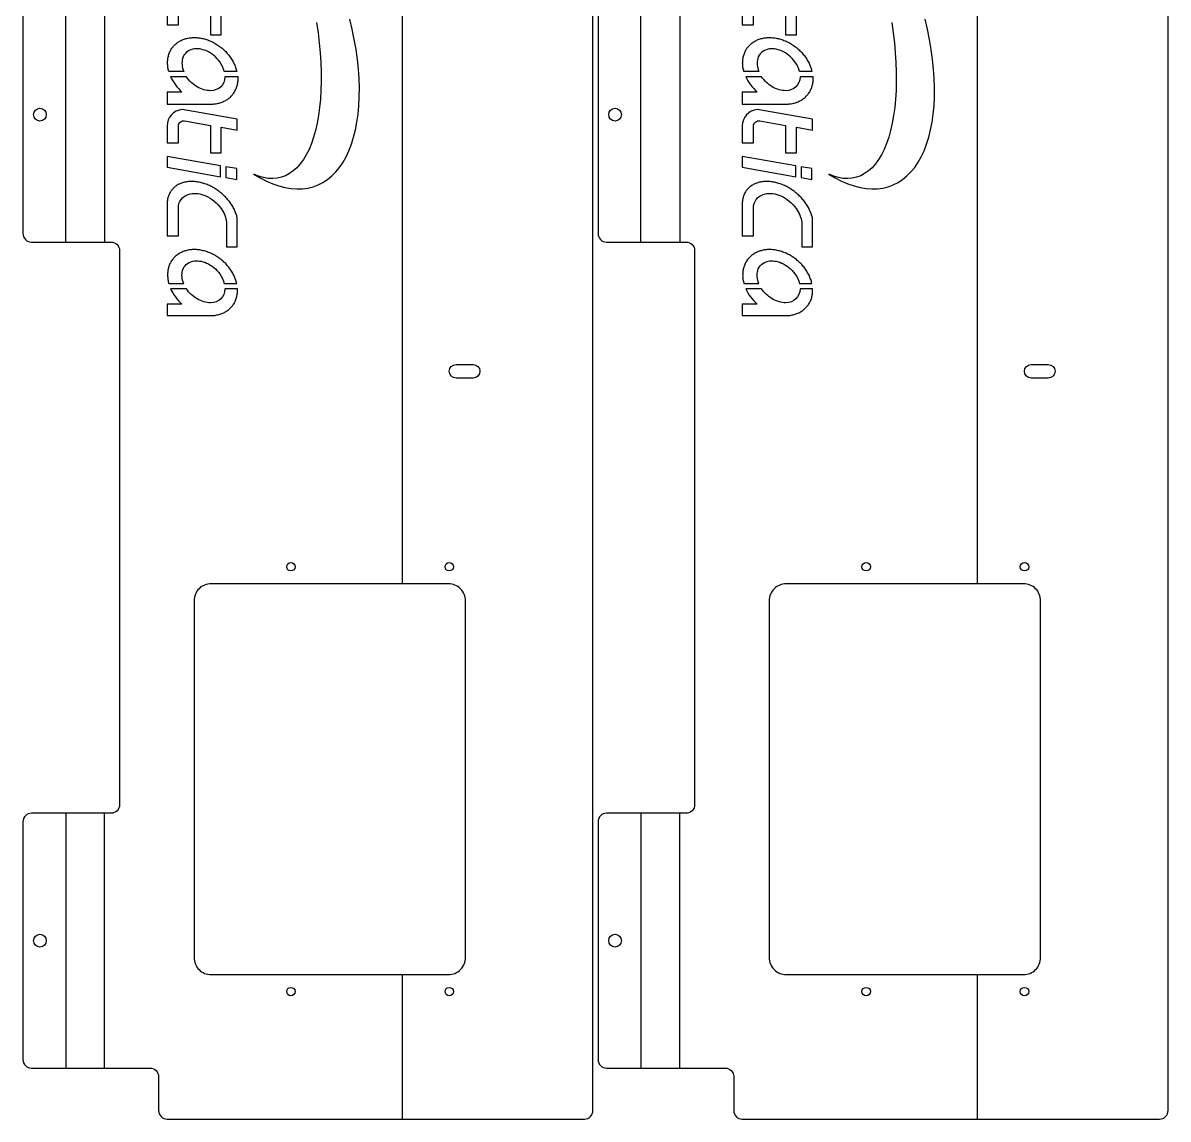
# Model space of a CAD drawing. Extents: x 8541 to 9555, y 14213 to 16793.
# Drawn here: x 8541 to 9214, y 14213 to 14858 of the extents above; entities that cross this region are included whole.
import ezdxf

# ---------------------------------------------------------------- set-up
doc = ezdxf.new("R2010")
doc.units = 0

# ---------------------------------------------------------------- blocks, each defined once
blk = doc.blocks.new('Part1415129067', base_point=(-622, -136.68))
at = {"layer": '1'}
blk.add_lwpolyline([(-39, -136.68), (101, -136.68, 0.414214), (106, -131.68), (106, -84.85, -0.414214), (111, -79.85), (437, -79.85, -0.414214), (442, -84.85), (442, -131.68, 0.414214), (447, -136.68), (587, -136.68, 0.414214), (592, -131.68), (592, -61.85, -0.414214), (597, -56.85), (617, -56.85, 0.414214), (622, -51.85), (622, 193.66, 0.414214), (617, 198.66), (-560.5, 198.66, 0.414214)], format="xyb", dxfattribs=at)
for points in [[(186, 128.16), (186, 118.16, -1), (178, 118.16), (178, 128.16, -1)], [(537, 113.66, 0.414214), (527, 123.66), (317, 123.66, 0.414214), (307, 113.66), (307, -26, 0.414214), (317, -36), (527, -36, 0.414214), (537, -26)], [(-15.96, -20.03), (-30.92, -20.03), (-29.25, -10.58), (-35.65, -10.58), (-41.37, -43, 0.386919), (-31.61, -51.88), (-21.85, -51.88), (-21.85, -45.23), (-31.61, -45.23, -0.466308), (-34.71, -41.53), (-32.03, -26.33), (-15.96, -26.33)], [(53.39, -20.03), (38.43, -20.03), (40.1, -10.58), (33.7, -10.58), (27.98, -43, 0.386919), (37.74, -51.88), (47.5, -51.88), (47.5, -45.23), (37.74, -45.23, -0.466308), (34.64, -41.53), (37.32, -26.33), (53.39, -26.33)]]:
    blk.add_lwpolyline(points, format="xyb", close=True, dxfattribs=at)
blk.add_lwpolyline([(-23.16, 36.06), (-17.13, 36.92), (-11.19, 37.62), (-5.33, 38.16), (0.41, 38.53), (6.03, 38.73), (11.5, 38.76), (16.8, 38.63), (21.92, 38.32), (26.85, 37.85), (31.57, 37.21), (36.05, 36.41), (40.3, 35.44), (44.29, 34.32), (48.01, 33.04), (51.46, 31.62), (54.61, 30.04), (57.47, 28.32), (60.01, 26.47), (62.24, 24.49), (64.14, 22.39), (65.72, 20.16), (66.95, 17.83), (67.85, 15.39), (68.41, 12.86), (68.62, 10.25), (68.49, 7.55), (68.02, 4.78), (67.2, 1.95), (66.04, -0.93), (68.25, 2.84), (70.15, 6.57), (71.72, 10.26), (72.96, 13.9), (73.88, 17.47), (74.45, 20.97), (74.7, 24.38), (74.61, 27.7), (74.18, 30.91), (73.41, 34), (72.32, 36.97), (70.89, 39.79), (69.14, 42.48), (67.07, 45.01), (64.69, 47.39), (62.01, 49.59), (59.02, 51.62), (55.75, 53.47), (52.2, 55.13), (48.38, 56.6), (44.31, 57.88), (40, 58.95), (35.45, 59.82), (30.69, 60.49), (25.73, 60.95), (20.59, 61.2), (15.27, 61.23), (9.8, 61.06), (4.2, 60.68), (-1.52, 60.09), (-7.35, 59.29), (-13.26, 58.28), (-19.23, 57.08), (-25.25, 55.68)], dxfattribs=at)
for points in [[(69.18, -10.93), (62.78, -10.93), (61.67, -17.23), (68.07, -17.23)], [(67.51, -20.38), (61.12, -20.38), (55.56, -51.88), (61.96, -51.88)]]:
    blk.add_lwpolyline(points, close=True, dxfattribs=at)
for centre, radius in [((297, 114.16), 2.5), ((547, 114.16), 2.5), ((297, 21), 2.5), ((547, 21), 2.5), ((31, -126.68), 3.75), ((517, -126.68), 3.75)]:
    blk.add_circle(centre, radius, dxfattribs=at)
for points, knots in [([(5.67, -10.85), (4.84, -11.08), (4.01, -11.32), (3.18, -11.55), (3.18, -11.55), (2.36, -11.89), (1.54, -12.23), (0.72, -12.57), (0.72, -12.57), (-0.08, -13.01), (-0.88, -13.46), (-1.67, -13.9), (-1.67, -13.9), (-2.43, -14.43), (-3.19, -14.97), (-3.95, -15.5), (-3.95, -15.5), (-4.66, -16.12), (-5.37, -16.74), (-6.08, -17.36), (-6.08, -17.36), (-6.73, -18.06), (-7.38, -18.75), (-8.03, -19.45), (-8.03, -19.45), (-8.6, -20.2), (-9.18, -20.96), (-9.76, -21.72), (-9.76, -21.72), (-10.26, -22.53), (-10.75, -23.34), (-11.25, -24.15), (-11.25, -24.15), (-11.66, -24.99), (-12.06, -25.84), (-12.47, -26.68), (-12.47, -26.68), (-12.78, -27.55), (-13.09, -28.43), (-13.41, -29.3), (-13.41, -29.3), (-13.62, -30.17), (-13.83, -31.05), (-14.04, -31.93), (-14.04, -31.93), (-14.14, -32.81), (-14.25, -33.68), (-14.36, -34.56), (-14.36, -34.56), (-14.36, -35.41), (-14.36, -36.27), (-14.36, -37.12), (-14.36, -37.12), (-14.25, -37.94), (-14.14, -38.77), (-14.04, -39.59), (-14.04, -39.59), (-13.83, -40.36), (-13.62, -41.14), (-13.41, -41.91), (-13.41, -41.91), (-13.09, -42.63), (-12.78, -43.34), (-12.47, -44.06), (-12.47, -44.06), (-12.06, -44.7), (-11.66, -45.35), (-11.25, -45.99), (-11.25, -45.99), (-10.75, -46.55), (-10.26, -47.11), (-9.76, -47.68), (-9.76, -47.68), (-9.18, -48.15), (-8.6, -48.62), (-8.03, -49.09), (-8.03, -49.09), (-7.38, -49.46), (-6.73, -49.83), (-6.08, -50.21), (-6.08, -50.21), (-5.37, -50.47), (-4.66, -50.74), (-3.95, -51.01), (-3.95, -51.01), (-3.19, -51.16), (-2.43, -51.32), (-1.67, -51.48), (-1.67, -51.48), (-0.88, -51.53), (-0.08, -51.57), (0.72, -51.62), (0.72, -51.62), (1.54, -51.55), (2.36, -51.48), (3.18, -51.42), (3.18, -51.42), (4.01, -51.24), (4.84, -51.06), (5.67, -50.88), (5.67, -50.88), (5.67, -47.95), (5.67, -45.01), (5.67, -42.08), (5.67, -42.08), (2.95, -43.19), (0.22, -43.4), (-1.97, -42.78), (-1.97, -42.78), (-4.87, -41.96), (-6.87, -39.8), (-7.52, -36.69), (-7.52, -36.69), (-8.02, -34.35), (-7.67, -31.48), (-6.45, -28.71), (-6.45, -28.71), (-5.14, -25.71), (-2.84, -22.87), (-0.09, -20.91), (-0.09, -20.91), (1.73, -19.6), (3.73, -18.66), (5.67, -18.21), (5.67, -18.21), (5.67, -15.75), (5.67, -13.3), (5.67, -10.85)], [0, 0, 0, 0, 0.03125, 0.03125, 0.03125, 0.03125, 0.0625, 0.0625, 0.0625, 0.0625, 0.09375, 0.09375, 0.09375, 0.09375, 0.125, 0.125, 0.125, 0.125, 0.15625, 0.15625, 0.15625, 0.15625, 0.1875, 0.1875, 0.1875, 0.1875, 0.21875, 0.21875, 0.21875, 0.21875, 0.25, 0.25, 0.25, 0.25, 0.28125, 0.28125, 0.28125, 0.28125, 0.3125, 0.3125, 0.3125, 0.3125, 0.34375, 0.34375, 0.34375, 0.34375, 0.375, 0.375, 0.375, 0.375, 0.40625, 0.40625, 0.40625, 0.40625, 0.4375, 0.4375, 0.4375, 0.4375, 0.46875, 0.46875, 0.46875, 0.46875, 0.5, 0.5, 0.5, 0.5, 0.53125, 0.53125, 0.53125, 0.53125, 0.5625, 0.5625, 0.5625, 0.5625, 0.59375, 0.59375, 0.59375, 0.59375, 0.625, 0.625, 0.625, 0.625, 0.65625, 0.65625, 0.65625, 0.65625, 0.6875, 0.6875, 0.6875, 0.6875, 0.71875, 0.71875, 0.71875, 0.71875, 0.75, 0.75, 0.75, 0.75, 0.78125, 0.78125, 0.78125, 0.78125, 0.8125, 0.8125, 0.8125, 0.8125, 0.84375, 0.84375, 0.84375, 0.84375, 0.875, 0.875, 0.875, 0.875, 0.90625, 0.90625, 0.90625, 0.90625, 0.9375, 0.9375, 0.9375, 0.9375, 0.96875, 0.96875, 0.96875, 0.96875, 1, 1, 1, 1]), ([(24.82, -26.11), (24.82, -34.7), (24.82, -43.29), (24.82, -51.88), (24.82, -51.88), (22.44, -51.88), (20.06, -51.88), (17.68, -51.88), (17.68, -51.88), (17.68, -48.95), (17.68, -46.03), (17.68, -43.1), (17.68, -43.1), (16.44, -44.52), (15.05, -45.81), (13.53, -46.93), (13.53, -46.93), (12.02, -48.06), (10.38, -49.02), (8.67, -49.8), (8.67, -49.8), (8.67, -46.69), (8.67, -43.58), (8.67, -40.48), (8.67, -40.48), (11.06, -38.9), (13.18, -36.65), (14.64, -34.16), (14.64, -34.16), (16.15, -31.59), (16.94, -28.79), (16.9, -26.32), (16.9, -26.32), (16.87, -23.84), (16.04, -21.74), (14.65, -20.29), (14.65, -20.29), (13.22, -18.78), (11.14, -17.9), (8.67, -17.86), (8.67, -17.86), (8.67, -15.27), (8.67, -12.69), (8.67, -10.1), (8.67, -10.1), (9.47, -10.11), (10.28, -10.12), (11.08, -10.13), (11.08, -10.13), (11.85, -10.25), (12.63, -10.37), (13.4, -10.49), (13.4, -10.49), (14.13, -10.72), (14.86, -10.95), (15.59, -11.17), (15.59, -11.17), (16.26, -11.51), (16.93, -11.84), (17.61, -12.17), (17.61, -12.17), (18.21, -12.61), (18.82, -13.04), (19.43, -13.47), (19.43, -13.47), (19.96, -14), (20.49, -14.52), (21.02, -15.05), (21.02, -15.05), (21.47, -15.66), (21.91, -16.27), (22.36, -16.88), (22.36, -16.88), (22.71, -17.56), (23.07, -18.25), (23.42, -18.93), (23.42, -18.93), (23.68, -19.68), (23.94, -20.43), (24.19, -21.18), (24.19, -21.18), (24.35, -21.98), (24.51, -22.78), (24.66, -23.58), (24.66, -23.58), (24.71, -24.43), (24.77, -25.27), (24.82, -26.11)], [0, 0, 0, 0, 0.045455, 0.045455, 0.045455, 0.045455, 0.090909, 0.090909, 0.090909, 0.090909, 0.136364, 0.136364, 0.136364, 0.136364, 0.181818, 0.181818, 0.181818, 0.181818, 0.227273, 0.227273, 0.227273, 0.227273, 0.272727, 0.272727, 0.272727, 0.272727, 0.318182, 0.318182, 0.318182, 0.318182, 0.363636, 0.363636, 0.363636, 0.363636, 0.409091, 0.409091, 0.409091, 0.409091, 0.454545, 0.454545, 0.454545, 0.454545, 0.5, 0.5, 0.5, 0.5, 0.545455, 0.545455, 0.545455, 0.545455, 0.590909, 0.590909, 0.590909, 0.590909, 0.636364, 0.636364, 0.636364, 0.636364, 0.681818, 0.681818, 0.681818, 0.681818, 0.727273, 0.727273, 0.727273, 0.727273, 0.772727, 0.772727, 0.772727, 0.772727, 0.818182, 0.818182, 0.818182, 0.818182, 0.863636, 0.863636, 0.863636, 0.863636, 0.909091, 0.909091, 0.909091, 0.909091, 0.954545, 0.954545, 0.954545, 0.954545, 1, 1, 1, 1]), ([(108.8, -10.58), (108.8, -12.68), (108.8, -14.78), (108.8, -16.88), (108.8, -16.88), (103.97, -16.88), (99.13, -16.88), (94.3, -16.88), (94.3, -16.88), (91.65, -17.17), (88.76, -18.31), (86.17, -20.14), (86.17, -20.14), (82.98, -22.38), (80.29, -25.66), (78.79, -29.13), (78.79, -29.13), (77.41, -32.28), (77.02, -35.52), (77.59, -38.17), (77.59, -38.17), (78.39, -41.94), (80.94, -44.48), (84.61, -45.23), (84.61, -45.23), (90.48, -45.23), (96.36, -45.23), (102.23, -45.23), (102.23, -45.23), (102.23, -47.44), (102.23, -49.66), (102.23, -51.88), (102.23, -51.88), (95.92, -51.88), (89.6, -51.88), (83.28, -51.88), (83.28, -51.88), (82.53, -51.81), (81.77, -51.73), (81.02, -51.66), (81.02, -51.66), (80.31, -51.48), (79.6, -51.3), (78.89, -51.11), (78.89, -51.11), (78.24, -50.82), (77.59, -50.53), (76.94, -50.24), (76.94, -50.24), (76.36, -49.85), (75.77, -49.45), (75.19, -49.06), (75.19, -49.06), (74.68, -48.57), (74.18, -48.08), (73.67, -47.58), (73.67, -47.58), (73.25, -47), (72.83, -46.42), (72.41, -45.84), (72.41, -45.84), (72.09, -45.18), (71.76, -44.52), (71.43, -43.87), (71.43, -43.87), (71.2, -43.14), (70.97, -42.41), (70.74, -41.68), (70.74, -41.68), (70.61, -40.89), (70.48, -40.11), (70.35, -39.32), (70.35, -39.32), (70.33, -38.49), (70.3, -37.66), (70.28, -36.83), (70.28, -36.83), (70.36, -35.97), (70.43, -35.1), (70.51, -34.24), (70.51, -34.24), (70.69, -33.36), (70.87, -32.48), (71.06, -31.61), (71.06, -31.61), (71.34, -30.72), (71.62, -29.84), (71.9, -28.96), (71.9, -28.96), (72.27, -28.09), (72.65, -27.22), (73.02, -26.34), (73.02, -26.34), (73.49, -25.5), (73.95, -24.65), (74.42, -23.81), (74.42, -23.81), (74.97, -23), (75.51, -22.19), (76.06, -21.38), (76.06, -21.38), (76.68, -20.63), (77.3, -19.87), (77.91, -19.12), (77.91, -19.12), (78.6, -18.43), (79.28, -17.73), (79.96, -17.04), (79.96, -17.04), (80.69, -16.43), (81.43, -15.81), (82.16, -15.19), (82.16, -15.19), (82.94, -14.66), (83.71, -14.13), (84.48, -13.6), (84.48, -13.6), (85.28, -13.16), (86.08, -12.72), (86.89, -12.28), (86.89, -12.28), (87.7, -11.95), (88.52, -11.61), (89.33, -11.27), (89.33, -11.27), (90.15, -11.04), (90.97, -10.81), (91.78, -10.58), (91.78, -10.58), (97.46, -10.58), (103.13, -10.58), (108.8, -10.58)], [0, 0, 0, 0, 0.030303, 0.030303, 0.030303, 0.030303, 0.060606, 0.060606, 0.060606, 0.060606, 0.090909, 0.090909, 0.090909, 0.090909, 0.121212, 0.121212, 0.121212, 0.121212, 0.151515, 0.151515, 0.151515, 0.151515, 0.181818, 0.181818, 0.181818, 0.181818, 0.212121, 0.212121, 0.212121, 0.212121, 0.242424, 0.242424, 0.242424, 0.242424, 0.272727, 0.272727, 0.272727, 0.272727, 0.30303, 0.30303, 0.30303, 0.30303, 0.333333, 0.333333, 0.333333, 0.333333, 0.363636, 0.363636, 0.363636, 0.363636, 0.393939, 0.393939, 0.393939, 0.393939, 0.424242, 0.424242, 0.424242, 0.424242, 0.454545, 0.454545, 0.454545, 0.454545, 0.484848, 0.484848, 0.484848, 0.484848, 0.515152, 0.515152, 0.515152, 0.515152, 0.545455, 0.545455, 0.545455, 0.545455, 0.575758, 0.575758, 0.575758, 0.575758, 0.606061, 0.606061, 0.606061, 0.606061, 0.636364, 0.636364, 0.636364, 0.636364, 0.666667, 0.666667, 0.666667, 0.666667, 0.69697, 0.69697, 0.69697, 0.69697, 0.727273, 0.727273, 0.727273, 0.727273, 0.757576, 0.757576, 0.757576, 0.757576, 0.787879, 0.787879, 0.787879, 0.787879, 0.818182, 0.818182, 0.818182, 0.818182, 0.848485, 0.848485, 0.848485, 0.848485, 0.878788, 0.878788, 0.878788, 0.878788, 0.909091, 0.909091, 0.909091, 0.909091, 0.939394, 0.939394, 0.939394, 0.939394, 0.969697, 0.969697, 0.969697, 0.969697, 1, 1, 1, 1]), ([(130.42, -10.85), (130.42, -13.3), (130.42, -15.75), (130.42, -18.21), (130.42, -18.21), (128.49, -18.66), (126.49, -19.6), (124.67, -20.91), (124.67, -20.91), (121.92, -22.87), (119.61, -25.71), (118.31, -28.71), (118.31, -28.71), (117.09, -31.48), (116.74, -34.35), (117.23, -36.69), (117.23, -36.69), (117.89, -39.8), (119.89, -41.96), (122.78, -42.78), (122.78, -42.78), (124.97, -43.4), (127.71, -43.19), (130.42, -42.08), (130.42, -42.08), (130.42, -45.01), (130.42, -47.95), (130.42, -50.88), (130.42, -50.88), (129.59, -51.06), (128.76, -51.24), (127.93, -51.42), (127.93, -51.42), (127.11, -51.48), (126.29, -51.55), (125.47, -51.62), (125.47, -51.62), (124.68, -51.57), (123.88, -51.53), (123.09, -51.48), (123.09, -51.48), (122.33, -51.32), (121.57, -51.16), (120.81, -51.01), (120.81, -51.01), (120.1, -50.74), (119.39, -50.47), (118.68, -50.21), (118.68, -50.21), (118.03, -49.83), (117.38, -49.46), (116.73, -49.09), (116.73, -49.09), (116.15, -48.62), (115.58, -48.15), (115, -47.68), (115, -47.68), (114.5, -47.11), (114.01, -46.55), (113.51, -45.99), (113.51, -45.99), (113.1, -45.35), (112.69, -44.7), (112.29, -44.06), (112.29, -44.06), (111.98, -43.34), (111.66, -42.63), (111.35, -41.91), (111.35, -41.91), (111.14, -41.14), (110.93, -40.36), (110.72, -39.59), (110.72, -39.59), (110.61, -38.77), (110.51, -37.94), (110.4, -37.12), (110.4, -37.12), (110.4, -36.27), (110.4, -35.41), (110.4, -34.56), (110.4, -34.56), (110.51, -33.68), (110.61, -32.81), (110.72, -31.93), (110.72, -31.93), (110.93, -31.05), (111.14, -30.17), (111.35, -29.3), (111.35, -29.3), (111.66, -28.43), (111.98, -27.55), (112.29, -26.68), (112.29, -26.68), (112.69, -25.84), (113.1, -24.99), (113.51, -24.15), (113.51, -24.15), (114.01, -23.34), (114.5, -22.53), (115, -21.72), (115, -21.72), (115.58, -20.96), (116.15, -20.2), (116.73, -19.45), (116.73, -19.45), (117.38, -18.75), (118.03, -18.06), (118.68, -17.36), (118.68, -17.36), (119.39, -16.74), (120.1, -16.12), (120.81, -15.5), (120.81, -15.5), (121.57, -14.97), (122.33, -14.43), (123.09, -13.9), (123.09, -13.9), (123.88, -13.46), (124.68, -13.01), (125.47, -12.57), (125.47, -12.57), (126.29, -12.23), (127.11, -11.89), (127.93, -11.55), (127.93, -11.55), (128.76, -11.32), (129.59, -11.08), (130.42, -10.85)], [0, 0, 0, 0, 0.03125, 0.03125, 0.03125, 0.03125, 0.0625, 0.0625, 0.0625, 0.0625, 0.09375, 0.09375, 0.09375, 0.09375, 0.125, 0.125, 0.125, 0.125, 0.15625, 0.15625, 0.15625, 0.15625, 0.1875, 0.1875, 0.1875, 0.1875, 0.21875, 0.21875, 0.21875, 0.21875, 0.25, 0.25, 0.25, 0.25, 0.28125, 0.28125, 0.28125, 0.28125, 0.3125, 0.3125, 0.3125, 0.3125, 0.34375, 0.34375, 0.34375, 0.34375, 0.375, 0.375, 0.375, 0.375, 0.40625, 0.40625, 0.40625, 0.40625, 0.4375, 0.4375, 0.4375, 0.4375, 0.46875, 0.46875, 0.46875, 0.46875, 0.5, 0.5, 0.5, 0.5, 0.53125, 0.53125, 0.53125, 0.53125, 0.5625, 0.5625, 0.5625, 0.5625, 0.59375, 0.59375, 0.59375, 0.59375, 0.625, 0.625, 0.625, 0.625, 0.65625, 0.65625, 0.65625, 0.65625, 0.6875, 0.6875, 0.6875, 0.6875, 0.71875, 0.71875, 0.71875, 0.71875, 0.75, 0.75, 0.75, 0.75, 0.78125, 0.78125, 0.78125, 0.78125, 0.8125, 0.8125, 0.8125, 0.8125, 0.84375, 0.84375, 0.84375, 0.84375, 0.875, 0.875, 0.875, 0.875, 0.90625, 0.90625, 0.90625, 0.90625, 0.9375, 0.9375, 0.9375, 0.9375, 0.96875, 0.96875, 0.96875, 0.96875, 1, 1, 1, 1]), ([(149.25, -26.19), (149.25, -34.75), (149.25, -43.31), (149.25, -51.88), (149.25, -51.88), (146.98, -51.88), (144.71, -51.88), (142.44, -51.88), (142.44, -51.88), (142.44, -48.95), (142.44, -46.03), (142.44, -43.1), (142.44, -43.1), (141.2, -44.52), (139.8, -45.81), (138.29, -46.93), (138.29, -46.93), (136.77, -48.06), (135.14, -49.02), (133.42, -49.8), (133.42, -49.8), (133.42, -46.69), (133.42, -43.58), (133.42, -40.48), (133.42, -40.48), (135.82, -38.9), (137.94, -36.65), (139.4, -34.16), (139.4, -34.16), (140.91, -31.59), (141.7, -28.79), (141.66, -26.32), (141.66, -26.32), (141.62, -23.84), (140.8, -21.74), (139.41, -20.29), (139.41, -20.29), (137.97, -18.78), (135.9, -17.9), (133.42, -17.86), (133.42, -17.86), (133.42, -15.39), (133.42, -12.92), (133.42, -10.44), (133.42, -10.44), (134.21, -10.45), (135, -10.47), (135.79, -10.48), (135.79, -10.48), (136.55, -10.6), (137.31, -10.72), (138.07, -10.84), (138.07, -10.84), (138.78, -11.06), (139.49, -11.29), (140.21, -11.51), (140.21, -11.51), (140.87, -11.84), (141.53, -12.17), (142.19, -12.5), (142.19, -12.5), (142.78, -12.93), (143.38, -13.35), (143.97, -13.78), (143.97, -13.78), (144.49, -14.3), (145.01, -14.81), (145.53, -15.33), (145.53, -15.33), (145.97, -15.93), (146.41, -16.53), (146.84, -17.13), (146.84, -17.13), (147.19, -17.8), (147.54, -18.47), (147.88, -19.15), (147.88, -19.15), (148.14, -19.88), (148.39, -20.62), (148.64, -21.35), (148.64, -21.35), (148.79, -22.14), (148.95, -22.93), (149.1, -23.71), (149.1, -23.71), (149.15, -24.54), (149.2, -25.36), (149.25, -26.19)], [0, 0, 0, 0, 0.045455, 0.045455, 0.045455, 0.045455, 0.090909, 0.090909, 0.090909, 0.090909, 0.136364, 0.136364, 0.136364, 0.136364, 0.181818, 0.181818, 0.181818, 0.181818, 0.227273, 0.227273, 0.227273, 0.227273, 0.272727, 0.272727, 0.272727, 0.272727, 0.318182, 0.318182, 0.318182, 0.318182, 0.363636, 0.363636, 0.363636, 0.363636, 0.409091, 0.409091, 0.409091, 0.409091, 0.454545, 0.454545, 0.454545, 0.454545, 0.5, 0.5, 0.5, 0.5, 0.545455, 0.545455, 0.545455, 0.545455, 0.590909, 0.590909, 0.590909, 0.590909, 0.636364, 0.636364, 0.636364, 0.636364, 0.681818, 0.681818, 0.681818, 0.681818, 0.727273, 0.727273, 0.727273, 0.727273, 0.772727, 0.772727, 0.772727, 0.772727, 0.818182, 0.818182, 0.818182, 0.818182, 0.863636, 0.863636, 0.863636, 0.863636, 0.909091, 0.909091, 0.909091, 0.909091, 0.954545, 0.954545, 0.954545, 0.954545, 1, 1, 1, 1])]:
    blk.add_open_spline(points, degree=3, knots=knots, dxfattribs=at)
at = {"layer": '2'}
for p, q in [((-543.56, 86.33), (307, 86.33)), ((537, 86.33), (622, 86.33)), ((-44, -88.59), (106, -88.59)), ((592, -88.59), (442, -88.59)), ((106, -111.42), (-44, -111.42)), ((442, -111.42), (592, -111.42))]:
    blk.add_line(p, q, dxfattribs=at)
blk = doc.blocks.new('Part1035171740', base_point=(-622, -136.68))
at = {"layer": '1'}
blk.add_lwpolyline([(-39, -136.68), (101, -136.68, 0.414214), (106, -131.68), (106, -84.85, -0.414214), (111, -79.85), (437, -79.85, -0.414214), (442, -84.85), (442, -131.68, 0.414214), (447, -136.68), (587, -136.68, 0.414214), (592, -131.68), (592, -61.85, -0.414214), (597, -56.85), (617, -56.85, 0.414214), (622, -51.85), (622, 193.66, 0.414214), (617, 198.66), (-560.5, 198.66, 0.414214)], format="xyb", dxfattribs=at)
for points in [[(186, 128.16), (186, 118.16, -1), (178, 118.16), (178, 128.16, -1)], [(537, 113.66, 0.414214), (527, 123.66), (317, 123.66, 0.414214), (307, 113.66), (307, -26, 0.414214), (317, -36), (527, -36, 0.414214), (537, -26)], [(-15.96, -20.03), (-30.92, -20.03), (-29.25, -10.58), (-35.65, -10.58), (-41.37, -43, 0.386919), (-31.61, -51.88), (-21.85, -51.88), (-21.85, -45.23), (-31.61, -45.23, -0.466308), (-34.71, -41.53), (-32.03, -26.33), (-15.96, -26.33)], [(53.39, -20.03), (38.43, -20.03), (40.1, -10.58), (33.7, -10.58), (27.98, -43, 0.386919), (37.74, -51.88), (47.5, -51.88), (47.5, -45.23), (37.74, -45.23, -0.466308), (34.64, -41.53), (37.32, -26.33), (53.39, -26.33)]]:
    blk.add_lwpolyline(points, format="xyb", close=True, dxfattribs=at)
blk.add_lwpolyline([(-23.16, 36.06), (-17.13, 36.92), (-11.19, 37.62), (-5.33, 38.16), (0.41, 38.53), (6.03, 38.73), (11.5, 38.76), (16.8, 38.63), (21.92, 38.32), (26.85, 37.85), (31.57, 37.21), (36.05, 36.41), (40.3, 35.44), (44.29, 34.32), (48.01, 33.04), (51.46, 31.62), (54.61, 30.04), (57.47, 28.32), (60.01, 26.47), (62.24, 24.49), (64.14, 22.39), (65.72, 20.16), (66.95, 17.83), (67.85, 15.39), (68.41, 12.86), (68.62, 10.25), (68.49, 7.55), (68.02, 4.78), (67.2, 1.95), (66.04, -0.93), (68.25, 2.84), (70.15, 6.57), (71.72, 10.26), (72.96, 13.9), (73.88, 17.47), (74.45, 20.97), (74.7, 24.38), (74.61, 27.7), (74.18, 30.91), (73.41, 34), (72.32, 36.97), (70.89, 39.79), (69.14, 42.48), (67.07, 45.01), (64.69, 47.39), (62.01, 49.59), (59.02, 51.62), (55.75, 53.47), (52.2, 55.13), (48.38, 56.6), (44.31, 57.88), (40, 58.95), (35.45, 59.82), (30.69, 60.49), (25.73, 60.95), (20.59, 61.2), (15.27, 61.23), (9.8, 61.06), (4.2, 60.68), (-1.52, 60.09), (-7.35, 59.29), (-13.26, 58.28), (-19.23, 57.08), (-25.25, 55.68)], dxfattribs=at)
for points in [[(69.18, -10.93), (62.78, -10.93), (61.67, -17.23), (68.07, -17.23)], [(67.51, -20.38), (61.12, -20.38), (55.56, -51.88), (61.96, -51.88)]]:
    blk.add_lwpolyline(points, close=True, dxfattribs=at)
for centre, radius in [((297, 114.16), 2.5), ((547, 114.16), 2.5), ((297, 21), 2.5), ((547, 21), 2.5), ((31, -126.68), 3.75), ((517, -126.68), 3.75)]:
    blk.add_circle(centre, radius, dxfattribs=at)
for points, knots in [([(5.67, -10.85), (4.84, -11.08), (4.01, -11.32), (3.18, -11.55), (3.18, -11.55), (2.36, -11.89), (1.54, -12.23), (0.72, -12.57), (0.72, -12.57), (-0.08, -13.01), (-0.88, -13.46), (-1.67, -13.9), (-1.67, -13.9), (-2.43, -14.43), (-3.19, -14.97), (-3.95, -15.5), (-3.95, -15.5), (-4.66, -16.12), (-5.37, -16.74), (-6.08, -17.36), (-6.08, -17.36), (-6.73, -18.06), (-7.38, -18.75), (-8.03, -19.45), (-8.03, -19.45), (-8.6, -20.2), (-9.18, -20.96), (-9.76, -21.72), (-9.76, -21.72), (-10.26, -22.53), (-10.75, -23.34), (-11.25, -24.15), (-11.25, -24.15), (-11.66, -24.99), (-12.06, -25.84), (-12.47, -26.68), (-12.47, -26.68), (-12.78, -27.55), (-13.09, -28.43), (-13.41, -29.3), (-13.41, -29.3), (-13.62, -30.17), (-13.83, -31.05), (-14.04, -31.93), (-14.04, -31.93), (-14.14, -32.81), (-14.25, -33.68), (-14.36, -34.56), (-14.36, -34.56), (-14.36, -35.41), (-14.36, -36.27), (-14.36, -37.12), (-14.36, -37.12), (-14.25, -37.94), (-14.14, -38.77), (-14.04, -39.59), (-14.04, -39.59), (-13.83, -40.36), (-13.62, -41.14), (-13.41, -41.91), (-13.41, -41.91), (-13.09, -42.63), (-12.78, -43.34), (-12.47, -44.06), (-12.47, -44.06), (-12.06, -44.7), (-11.66, -45.35), (-11.25, -45.99), (-11.25, -45.99), (-10.75, -46.55), (-10.26, -47.11), (-9.76, -47.68), (-9.76, -47.68), (-9.18, -48.15), (-8.6, -48.62), (-8.03, -49.09), (-8.03, -49.09), (-7.38, -49.46), (-6.73, -49.83), (-6.08, -50.21), (-6.08, -50.21), (-5.37, -50.47), (-4.66, -50.74), (-3.95, -51.01), (-3.95, -51.01), (-3.19, -51.16), (-2.43, -51.32), (-1.67, -51.48), (-1.67, -51.48), (-0.88, -51.53), (-0.08, -51.57), (0.72, -51.62), (0.72, -51.62), (1.54, -51.55), (2.36, -51.48), (3.18, -51.42), (3.18, -51.42), (4.01, -51.24), (4.84, -51.06), (5.67, -50.88), (5.67, -50.88), (5.67, -47.95), (5.67, -45.01), (5.67, -42.08), (5.67, -42.08), (2.95, -43.19), (0.22, -43.4), (-1.97, -42.78), (-1.97, -42.78), (-4.87, -41.96), (-6.87, -39.8), (-7.52, -36.69), (-7.52, -36.69), (-8.02, -34.35), (-7.67, -31.48), (-6.45, -28.71), (-6.45, -28.71), (-5.14, -25.71), (-2.84, -22.87), (-0.09, -20.91), (-0.09, -20.91), (1.73, -19.6), (3.73, -18.66), (5.67, -18.21), (5.67, -18.21), (5.67, -15.75), (5.67, -13.3), (5.67, -10.85)], [0, 0, 0, 0, 0.03125, 0.03125, 0.03125, 0.03125, 0.0625, 0.0625, 0.0625, 0.0625, 0.09375, 0.09375, 0.09375, 0.09375, 0.125, 0.125, 0.125, 0.125, 0.15625, 0.15625, 0.15625, 0.15625, 0.1875, 0.1875, 0.1875, 0.1875, 0.21875, 0.21875, 0.21875, 0.21875, 0.25, 0.25, 0.25, 0.25, 0.28125, 0.28125, 0.28125, 0.28125, 0.3125, 0.3125, 0.3125, 0.3125, 0.34375, 0.34375, 0.34375, 0.34375, 0.375, 0.375, 0.375, 0.375, 0.40625, 0.40625, 0.40625, 0.40625, 0.4375, 0.4375, 0.4375, 0.4375, 0.46875, 0.46875, 0.46875, 0.46875, 0.5, 0.5, 0.5, 0.5, 0.53125, 0.53125, 0.53125, 0.53125, 0.5625, 0.5625, 0.5625, 0.5625, 0.59375, 0.59375, 0.59375, 0.59375, 0.625, 0.625, 0.625, 0.625, 0.65625, 0.65625, 0.65625, 0.65625, 0.6875, 0.6875, 0.6875, 0.6875, 0.71875, 0.71875, 0.71875, 0.71875, 0.75, 0.75, 0.75, 0.75, 0.78125, 0.78125, 0.78125, 0.78125, 0.8125, 0.8125, 0.8125, 0.8125, 0.84375, 0.84375, 0.84375, 0.84375, 0.875, 0.875, 0.875, 0.875, 0.90625, 0.90625, 0.90625, 0.90625, 0.9375, 0.9375, 0.9375, 0.9375, 0.96875, 0.96875, 0.96875, 0.96875, 1, 1, 1, 1]), ([(24.82, -26.11), (24.82, -34.7), (24.82, -43.29), (24.82, -51.88), (24.82, -51.88), (22.44, -51.88), (20.06, -51.88), (17.68, -51.88), (17.68, -51.88), (17.68, -48.95), (17.68, -46.03), (17.68, -43.1), (17.68, -43.1), (16.44, -44.52), (15.05, -45.81), (13.53, -46.93), (13.53, -46.93), (12.02, -48.06), (10.38, -49.02), (8.67, -49.8), (8.67, -49.8), (8.67, -46.69), (8.67, -43.58), (8.67, -40.48), (8.67, -40.48), (11.06, -38.9), (13.18, -36.65), (14.64, -34.16), (14.64, -34.16), (16.15, -31.59), (16.94, -28.79), (16.9, -26.32), (16.9, -26.32), (16.87, -23.84), (16.04, -21.74), (14.65, -20.29), (14.65, -20.29), (13.22, -18.78), (11.14, -17.9), (8.67, -17.86), (8.67, -17.86), (8.67, -15.27), (8.67, -12.69), (8.67, -10.1), (8.67, -10.1), (9.47, -10.11), (10.28, -10.12), (11.08, -10.13), (11.08, -10.13), (11.85, -10.25), (12.63, -10.37), (13.4, -10.49), (13.4, -10.49), (14.13, -10.72), (14.86, -10.95), (15.59, -11.17), (15.59, -11.17), (16.26, -11.51), (16.93, -11.84), (17.61, -12.17), (17.61, -12.17), (18.21, -12.61), (18.82, -13.04), (19.43, -13.47), (19.43, -13.47), (19.96, -14), (20.49, -14.52), (21.02, -15.05), (21.02, -15.05), (21.47, -15.66), (21.91, -16.27), (22.36, -16.88), (22.36, -16.88), (22.71, -17.56), (23.07, -18.25), (23.42, -18.93), (23.42, -18.93), (23.68, -19.68), (23.94, -20.43), (24.19, -21.18), (24.19, -21.18), (24.35, -21.98), (24.51, -22.78), (24.66, -23.58), (24.66, -23.58), (24.71, -24.43), (24.77, -25.27), (24.82, -26.11)], [0, 0, 0, 0, 0.045455, 0.045455, 0.045455, 0.045455, 0.090909, 0.090909, 0.090909, 0.090909, 0.136364, 0.136364, 0.136364, 0.136364, 0.181818, 0.181818, 0.181818, 0.181818, 0.227273, 0.227273, 0.227273, 0.227273, 0.272727, 0.272727, 0.272727, 0.272727, 0.318182, 0.318182, 0.318182, 0.318182, 0.363636, 0.363636, 0.363636, 0.363636, 0.409091, 0.409091, 0.409091, 0.409091, 0.454545, 0.454545, 0.454545, 0.454545, 0.5, 0.5, 0.5, 0.5, 0.545455, 0.545455, 0.545455, 0.545455, 0.590909, 0.590909, 0.590909, 0.590909, 0.636364, 0.636364, 0.636364, 0.636364, 0.681818, 0.681818, 0.681818, 0.681818, 0.727273, 0.727273, 0.727273, 0.727273, 0.772727, 0.772727, 0.772727, 0.772727, 0.818182, 0.818182, 0.818182, 0.818182, 0.863636, 0.863636, 0.863636, 0.863636, 0.909091, 0.909091, 0.909091, 0.909091, 0.954545, 0.954545, 0.954545, 0.954545, 1, 1, 1, 1]), ([(108.8, -10.58), (108.8, -12.68), (108.8, -14.78), (108.8, -16.88), (108.8, -16.88), (103.97, -16.88), (99.13, -16.88), (94.3, -16.88), (94.3, -16.88), (91.65, -17.17), (88.76, -18.31), (86.17, -20.14), (86.17, -20.14), (82.98, -22.38), (80.29, -25.66), (78.79, -29.13), (78.79, -29.13), (77.41, -32.28), (77.02, -35.52), (77.59, -38.17), (77.59, -38.17), (78.39, -41.94), (80.94, -44.48), (84.61, -45.23), (84.61, -45.23), (90.48, -45.23), (96.36, -45.23), (102.23, -45.23), (102.23, -45.23), (102.23, -47.44), (102.23, -49.66), (102.23, -51.88), (102.23, -51.88), (95.92, -51.88), (89.6, -51.88), (83.28, -51.88), (83.28, -51.88), (82.53, -51.81), (81.77, -51.73), (81.02, -51.66), (81.02, -51.66), (80.31, -51.48), (79.6, -51.3), (78.89, -51.11), (78.89, -51.11), (78.24, -50.82), (77.59, -50.53), (76.94, -50.24), (76.94, -50.24), (76.36, -49.85), (75.77, -49.45), (75.19, -49.06), (75.19, -49.06), (74.68, -48.57), (74.18, -48.08), (73.67, -47.58), (73.67, -47.58), (73.25, -47), (72.83, -46.42), (72.41, -45.84), (72.41, -45.84), (72.09, -45.18), (71.76, -44.52), (71.43, -43.87), (71.43, -43.87), (71.2, -43.14), (70.97, -42.41), (70.74, -41.68), (70.74, -41.68), (70.61, -40.89), (70.48, -40.11), (70.35, -39.32), (70.35, -39.32), (70.33, -38.49), (70.3, -37.66), (70.28, -36.83), (70.28, -36.83), (70.36, -35.97), (70.43, -35.1), (70.51, -34.24), (70.51, -34.24), (70.69, -33.36), (70.87, -32.48), (71.06, -31.61), (71.06, -31.61), (71.34, -30.72), (71.62, -29.84), (71.9, -28.96), (71.9, -28.96), (72.27, -28.09), (72.65, -27.22), (73.02, -26.34), (73.02, -26.34), (73.49, -25.5), (73.95, -24.65), (74.42, -23.81), (74.42, -23.81), (74.97, -23), (75.51, -22.19), (76.06, -21.38), (76.06, -21.38), (76.68, -20.63), (77.3, -19.87), (77.91, -19.12), (77.91, -19.12), (78.6, -18.43), (79.28, -17.73), (79.96, -17.04), (79.96, -17.04), (80.69, -16.43), (81.43, -15.81), (82.16, -15.19), (82.16, -15.19), (82.94, -14.66), (83.71, -14.13), (84.48, -13.6), (84.48, -13.6), (85.28, -13.16), (86.08, -12.72), (86.89, -12.28), (86.89, -12.28), (87.7, -11.95), (88.52, -11.61), (89.33, -11.27), (89.33, -11.27), (90.15, -11.04), (90.97, -10.81), (91.78, -10.58), (91.78, -10.58), (97.46, -10.58), (103.13, -10.58), (108.8, -10.58)], [0, 0, 0, 0, 0.030303, 0.030303, 0.030303, 0.030303, 0.060606, 0.060606, 0.060606, 0.060606, 0.090909, 0.090909, 0.090909, 0.090909, 0.121212, 0.121212, 0.121212, 0.121212, 0.151515, 0.151515, 0.151515, 0.151515, 0.181818, 0.181818, 0.181818, 0.181818, 0.212121, 0.212121, 0.212121, 0.212121, 0.242424, 0.242424, 0.242424, 0.242424, 0.272727, 0.272727, 0.272727, 0.272727, 0.30303, 0.30303, 0.30303, 0.30303, 0.333333, 0.333333, 0.333333, 0.333333, 0.363636, 0.363636, 0.363636, 0.363636, 0.393939, 0.393939, 0.393939, 0.393939, 0.424242, 0.424242, 0.424242, 0.424242, 0.454545, 0.454545, 0.454545, 0.454545, 0.484848, 0.484848, 0.484848, 0.484848, 0.515152, 0.515152, 0.515152, 0.515152, 0.545455, 0.545455, 0.545455, 0.545455, 0.575758, 0.575758, 0.575758, 0.575758, 0.606061, 0.606061, 0.606061, 0.606061, 0.636364, 0.636364, 0.636364, 0.636364, 0.666667, 0.666667, 0.666667, 0.666667, 0.69697, 0.69697, 0.69697, 0.69697, 0.727273, 0.727273, 0.727273, 0.727273, 0.757576, 0.757576, 0.757576, 0.757576, 0.787879, 0.787879, 0.787879, 0.787879, 0.818182, 0.818182, 0.818182, 0.818182, 0.848485, 0.848485, 0.848485, 0.848485, 0.878788, 0.878788, 0.878788, 0.878788, 0.909091, 0.909091, 0.909091, 0.909091, 0.939394, 0.939394, 0.939394, 0.939394, 0.969697, 0.969697, 0.969697, 0.969697, 1, 1, 1, 1]), ([(130.42, -10.85), (130.42, -13.3), (130.42, -15.75), (130.42, -18.21), (130.42, -18.21), (128.49, -18.66), (126.49, -19.6), (124.67, -20.91), (124.67, -20.91), (121.92, -22.87), (119.61, -25.71), (118.31, -28.71), (118.31, -28.71), (117.09, -31.48), (116.74, -34.35), (117.23, -36.69), (117.23, -36.69), (117.89, -39.8), (119.89, -41.96), (122.78, -42.78), (122.78, -42.78), (124.97, -43.4), (127.71, -43.19), (130.42, -42.08), (130.42, -42.08), (130.42, -45.01), (130.42, -47.95), (130.42, -50.88), (130.42, -50.88), (129.59, -51.06), (128.76, -51.24), (127.93, -51.42), (127.93, -51.42), (127.11, -51.48), (126.29, -51.55), (125.47, -51.62), (125.47, -51.62), (124.68, -51.57), (123.88, -51.53), (123.09, -51.48), (123.09, -51.48), (122.33, -51.32), (121.57, -51.16), (120.81, -51.01), (120.81, -51.01), (120.1, -50.74), (119.39, -50.47), (118.68, -50.21), (118.68, -50.21), (118.03, -49.83), (117.38, -49.46), (116.73, -49.09), (116.73, -49.09), (116.15, -48.62), (115.58, -48.15), (115, -47.68), (115, -47.68), (114.5, -47.11), (114.01, -46.55), (113.51, -45.99), (113.51, -45.99), (113.1, -45.35), (112.69, -44.7), (112.29, -44.06), (112.29, -44.06), (111.98, -43.34), (111.66, -42.63), (111.35, -41.91), (111.35, -41.91), (111.14, -41.14), (110.93, -40.36), (110.72, -39.59), (110.72, -39.59), (110.61, -38.77), (110.51, -37.94), (110.4, -37.12), (110.4, -37.12), (110.4, -36.27), (110.4, -35.41), (110.4, -34.56), (110.4, -34.56), (110.51, -33.68), (110.61, -32.81), (110.72, -31.93), (110.72, -31.93), (110.93, -31.05), (111.14, -30.17), (111.35, -29.3), (111.35, -29.3), (111.66, -28.43), (111.98, -27.55), (112.29, -26.68), (112.29, -26.68), (112.69, -25.84), (113.1, -24.99), (113.51, -24.15), (113.51, -24.15), (114.01, -23.34), (114.5, -22.53), (115, -21.72), (115, -21.72), (115.58, -20.96), (116.15, -20.2), (116.73, -19.45), (116.73, -19.45), (117.38, -18.75), (118.03, -18.06), (118.68, -17.36), (118.68, -17.36), (119.39, -16.74), (120.1, -16.12), (120.81, -15.5), (120.81, -15.5), (121.57, -14.97), (122.33, -14.43), (123.09, -13.9), (123.09, -13.9), (123.88, -13.46), (124.68, -13.01), (125.47, -12.57), (125.47, -12.57), (126.29, -12.23), (127.11, -11.89), (127.93, -11.55), (127.93, -11.55), (128.76, -11.32), (129.59, -11.08), (130.42, -10.85)], [0, 0, 0, 0, 0.03125, 0.03125, 0.03125, 0.03125, 0.0625, 0.0625, 0.0625, 0.0625, 0.09375, 0.09375, 0.09375, 0.09375, 0.125, 0.125, 0.125, 0.125, 0.15625, 0.15625, 0.15625, 0.15625, 0.1875, 0.1875, 0.1875, 0.1875, 0.21875, 0.21875, 0.21875, 0.21875, 0.25, 0.25, 0.25, 0.25, 0.28125, 0.28125, 0.28125, 0.28125, 0.3125, 0.3125, 0.3125, 0.3125, 0.34375, 0.34375, 0.34375, 0.34375, 0.375, 0.375, 0.375, 0.375, 0.40625, 0.40625, 0.40625, 0.40625, 0.4375, 0.4375, 0.4375, 0.4375, 0.46875, 0.46875, 0.46875, 0.46875, 0.5, 0.5, 0.5, 0.5, 0.53125, 0.53125, 0.53125, 0.53125, 0.5625, 0.5625, 0.5625, 0.5625, 0.59375, 0.59375, 0.59375, 0.59375, 0.625, 0.625, 0.625, 0.625, 0.65625, 0.65625, 0.65625, 0.65625, 0.6875, 0.6875, 0.6875, 0.6875, 0.71875, 0.71875, 0.71875, 0.71875, 0.75, 0.75, 0.75, 0.75, 0.78125, 0.78125, 0.78125, 0.78125, 0.8125, 0.8125, 0.8125, 0.8125, 0.84375, 0.84375, 0.84375, 0.84375, 0.875, 0.875, 0.875, 0.875, 0.90625, 0.90625, 0.90625, 0.90625, 0.9375, 0.9375, 0.9375, 0.9375, 0.96875, 0.96875, 0.96875, 0.96875, 1, 1, 1, 1]), ([(149.25, -26.19), (149.25, -34.75), (149.25, -43.31), (149.25, -51.88), (149.25, -51.88), (146.98, -51.88), (144.71, -51.88), (142.44, -51.88), (142.44, -51.88), (142.44, -48.95), (142.44, -46.03), (142.44, -43.1), (142.44, -43.1), (141.2, -44.52), (139.8, -45.81), (138.29, -46.93), (138.29, -46.93), (136.77, -48.06), (135.14, -49.02), (133.42, -49.8), (133.42, -49.8), (133.42, -46.69), (133.42, -43.58), (133.42, -40.48), (133.42, -40.48), (135.82, -38.9), (137.94, -36.65), (139.4, -34.16), (139.4, -34.16), (140.91, -31.59), (141.7, -28.79), (141.66, -26.32), (141.66, -26.32), (141.62, -23.84), (140.8, -21.74), (139.41, -20.29), (139.41, -20.29), (137.97, -18.78), (135.9, -17.9), (133.42, -17.86), (133.42, -17.86), (133.42, -15.39), (133.42, -12.92), (133.42, -10.44), (133.42, -10.44), (134.21, -10.45), (135, -10.47), (135.79, -10.48), (135.79, -10.48), (136.55, -10.6), (137.31, -10.72), (138.07, -10.84), (138.07, -10.84), (138.78, -11.06), (139.49, -11.29), (140.21, -11.51), (140.21, -11.51), (140.87, -11.84), (141.53, -12.17), (142.19, -12.5), (142.19, -12.5), (142.78, -12.93), (143.38, -13.35), (143.97, -13.78), (143.97, -13.78), (144.49, -14.3), (145.01, -14.81), (145.53, -15.33), (145.53, -15.33), (145.97, -15.93), (146.41, -16.53), (146.84, -17.13), (146.84, -17.13), (147.19, -17.8), (147.54, -18.47), (147.88, -19.15), (147.88, -19.15), (148.14, -19.88), (148.39, -20.62), (148.64, -21.35), (148.64, -21.35), (148.79, -22.14), (148.95, -22.93), (149.1, -23.71), (149.1, -23.71), (149.15, -24.54), (149.2, -25.36), (149.25, -26.19)], [0, 0, 0, 0, 0.045455, 0.045455, 0.045455, 0.045455, 0.090909, 0.090909, 0.090909, 0.090909, 0.136364, 0.136364, 0.136364, 0.136364, 0.181818, 0.181818, 0.181818, 0.181818, 0.227273, 0.227273, 0.227273, 0.227273, 0.272727, 0.272727, 0.272727, 0.272727, 0.318182, 0.318182, 0.318182, 0.318182, 0.363636, 0.363636, 0.363636, 0.363636, 0.409091, 0.409091, 0.409091, 0.409091, 0.454545, 0.454545, 0.454545, 0.454545, 0.5, 0.5, 0.5, 0.5, 0.545455, 0.545455, 0.545455, 0.545455, 0.590909, 0.590909, 0.590909, 0.590909, 0.636364, 0.636364, 0.636364, 0.636364, 0.681818, 0.681818, 0.681818, 0.681818, 0.727273, 0.727273, 0.727273, 0.727273, 0.772727, 0.772727, 0.772727, 0.772727, 0.818182, 0.818182, 0.818182, 0.818182, 0.863636, 0.863636, 0.863636, 0.863636, 0.909091, 0.909091, 0.909091, 0.909091, 0.954545, 0.954545, 0.954545, 0.954545, 1, 1, 1, 1])]:
    blk.add_open_spline(points, degree=3, knots=knots, dxfattribs=at)
at = {"layer": '2'}
for p, q in [((-543.56, 86.33), (307, 86.33)), ((537, 86.33), (622, 86.33)), ((-44, -88.59), (106, -88.59)), ((592, -88.59), (442, -88.59)), ((106, -111.42), (-44, -111.42)), ((442, -111.42), (592, -111.42))]:
    blk.add_line(p, q, dxfattribs=at)

msp = doc.modelspace()

# ---------------------------------------------------------------- block references
at = {"layer": '1', "rotation": 269.999999977959}
for name, p in [('Part1415129067', (8540.7, 15457.18)), ('Part1035171740', (8879.03, 15457.18))]:
    msp.add_blockref(name, p, dxfattribs=at)

doc.saveas('drawing.dxf')
